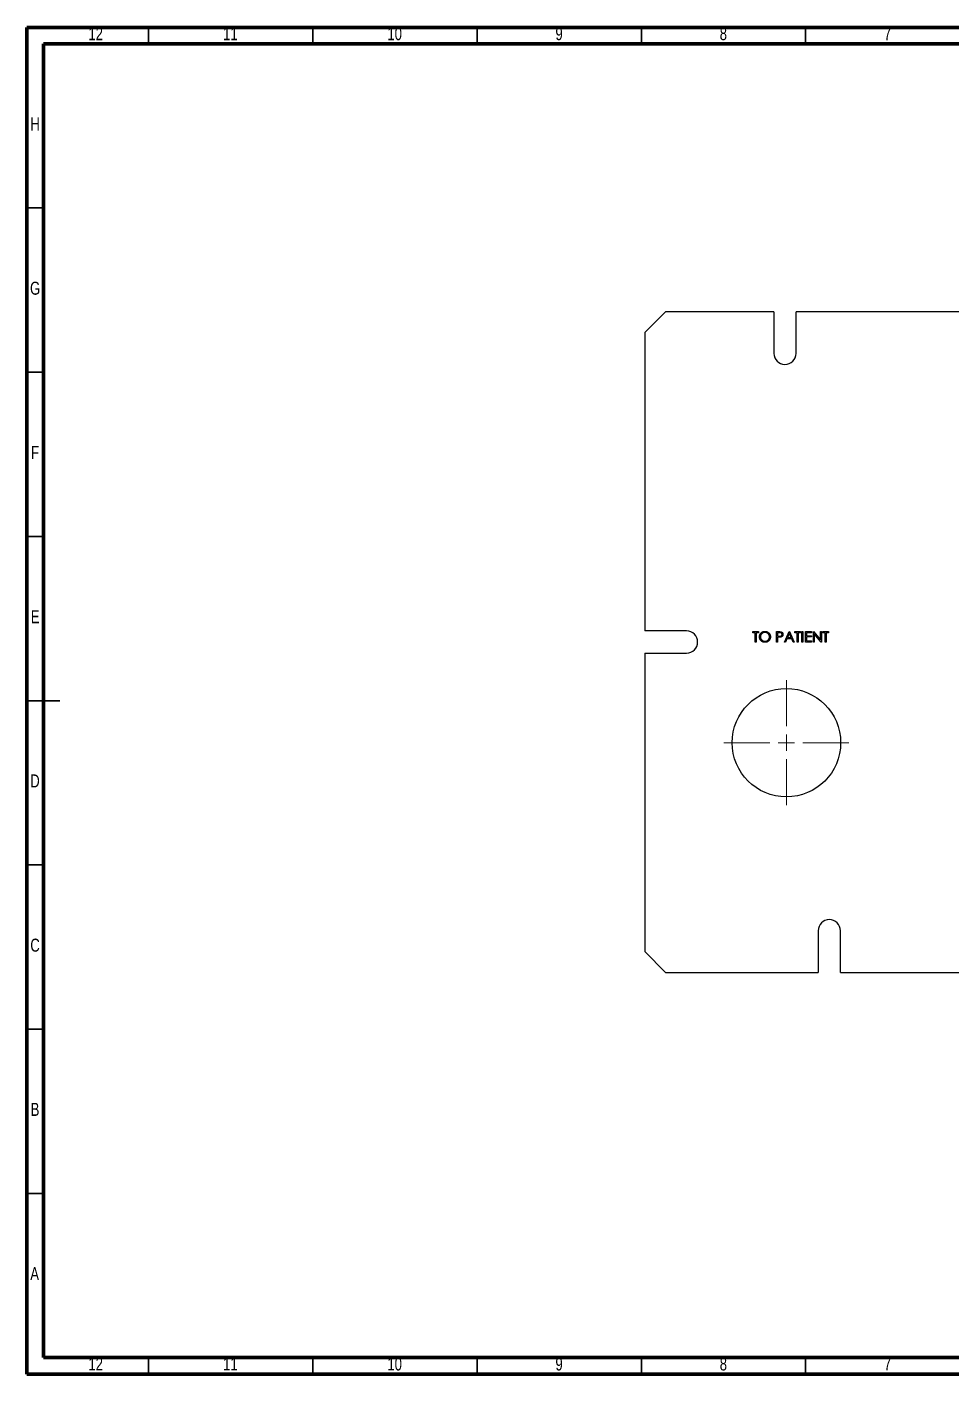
# Model space of a CAD drawing. Header units: millimetres. Extents: x 15 to 589, y 5 to 415.
# Drawn here: x 15 to 296.3, y 5 to 415.1 of the extents above; entities that cross this region are included whole.
import ezdxf

# ---------------------------------------------------------------- set-up
doc = ezdxf.new("R2010")
doc.units = ezdxf.units.MM
doc.styles.add('SLDTEXTSTYLE1', font='TXT', dxfattribs={"width": 0.75})

# ---------------------------------------------------------------- blocks, each defined once
blk = doc.blocks.new('SW_CENTERMARKSYMBOL_1')
at = {"color": 0, "linetype": 'Continuous', "lineweight": 18}
for p, q in [((0, 5), (0, 19)), ((-5, 0), (-19, 0)), ((0, 0), (-2.5, 0)), ((0, 0), (0, 2.5)), ((0, 0), (0, -2.5)), ((0, 0), (2.5, 0)), ((5, 0), (19, 0)), ((0, -5), (0, -19))]:
    blk.add_line(p, q, dxfattribs=at)

msp = doc.modelspace()

# ---------------------------------------------------------------- linework, layer by layer
at = {"color": 7, "linetype": 'Continuous', "lineweight": 70}
for p, q in [((15, 5), (15, 415)), ((15, 415), (589, 415)), ((20, 10), (20, 410)), ((20, 410), (584, 410)), ((584, 10), (20, 10)), ((589, 5), (15, 5))]:
    msp.add_line(p, q, dxfattribs=at)
at = {"color": 7, "linetype": 'Continuous', "lineweight": 35}
for p, q in [((52, 410), (52, 415)), ((102, 410), (102, 415)), ((152, 410), (152, 415)), ((202, 410), (202, 415)), ((252, 410), (252, 415)), ((20, 360), (15, 360)), ((20, 310), (15, 310)), ((20, 260), (15, 260)), ((20, 210), (15, 210)), ((15, 210), (25, 210)), ((20, 160), (15, 160)), ((20, 110), (15, 110)), ((20, 60), (15, 60)), ((52, 10), (52, 5)), ((102, 10), (102, 5)), ((152, 10), (152, 5)), ((202, 10), (202, 5)), ((252, 10), (252, 5))]:
    msp.add_line(p, q, dxfattribs=at)
at = {"color": 7, "linetype": 'Continuous', "lineweight": 25}
for p, q in [((209.4, 328.43), (203.05, 322.08)), ((242.32, 328.43), (209.4, 328.43)), ((242.32, 328.43), (242.32, 315.73)), ((249.07, 315.73), (249.07, 328.43)), ((358.2, 328.43), (249.07, 328.43)), ((203.05, 322.08), (203.05, 231.23)), ((215.75, 231.23), (203.05, 231.23)), ((235.95, 231.03), (237.62, 231.03)), ((235.95, 230.7), (235.95, 231.03)), ((236.64, 230.7), (235.95, 230.7)), ((236.64, 227.85), (236.64, 230.7)), ((236.93, 230.7), (236.93, 227.85)), ((237.62, 230.7), (236.93, 230.7)), ((237.62, 231.03), (237.62, 230.7)), ((243.16, 231.03), (243.78, 231.03)), ((243.16, 227.85), (243.16, 231.03)), ((243.44, 230.7), (243.44, 229.64)), ((244.02, 230.7), (243.44, 230.7)), ((245.52, 227.85), (247.02, 231.03)), ((247.04, 230.41), (246.47, 229.19)), ((247.02, 231.03), (247.06, 231.03)), ((247.6, 229.19), (247.04, 230.41)), ((247.06, 231.03), (248.53, 227.85)), ((248.73, 231.03), (250.4, 231.03)), ((248.73, 230.7), (248.73, 231.03)), ((249.42, 230.7), (248.73, 230.7)), ((249.42, 227.85), (249.42, 230.7)), ((249.71, 230.7), (249.71, 227.85)), ((250.4, 230.7), (249.71, 230.7)), ((250.4, 231.03), (250.4, 230.7)), ((250.89, 231.03), (251.17, 231.03)), ((250.89, 227.85), (250.89, 231.03)), ((251.17, 231.03), (251.17, 227.85)), ((251.99, 231.03), (253.78, 231.03)), ((251.99, 227.85), (251.99, 231.03)), ((252.27, 230.7), (252.27, 229.72)), ((253.78, 230.7), (252.27, 230.7)), ((252.27, 229.72), (253.78, 229.72)), ((253.78, 231.03), (253.78, 230.7)), ((253.78, 229.72), (253.78, 229.4)), ((254.35, 231.03), (254.41, 231.03)), ((254.35, 227.85), (254.35, 231.03)), ((254.41, 231.03), (256.51, 228.53)), ((256.73, 227.85), (254.63, 230.34)), ((254.63, 230.34), (254.63, 227.85)), ((256.51, 231.03), (256.79, 231.03)), ((256.51, 228.53), (256.51, 231.03)), ((256.79, 231.03), (256.79, 227.85)), ((257.24, 231.03), (258.91, 231.03)), ((257.24, 230.7), (257.24, 231.03)), ((257.93, 230.7), (257.24, 230.7)), ((257.93, 227.85), (257.93, 230.7)), ((258.22, 230.7), (258.22, 227.85)), ((258.91, 230.7), (258.22, 230.7)), ((258.91, 231.03), (258.91, 230.7)), ((236.93, 227.85), (236.64, 227.85)), ((243.44, 227.85), (243.16, 227.85)), ((243.44, 229.64), (244, 229.63)), ((243.44, 229.32), (243.44, 227.85)), ((243.67, 229.32), (243.44, 229.32)), ((245.83, 227.85), (245.52, 227.85)), ((246.31, 228.87), (245.83, 227.85)), ((247.75, 228.87), (246.31, 228.87)), ((246.47, 229.19), (247.6, 229.19)), ((248.22, 227.85), (247.75, 228.87)), ((248.53, 227.85), (248.22, 227.85)), ((249.71, 227.85), (249.42, 227.85)), ((251.17, 227.85), (250.89, 227.85)), ((253.78, 227.85), (251.99, 227.85)), ((252.27, 229.4), (252.27, 228.18)), ((253.78, 229.4), (252.27, 229.4)), ((252.27, 228.18), (253.78, 228.18)), ((253.78, 228.18), (253.78, 227.85)), ((254.63, 227.85), (254.35, 227.85)), ((256.79, 227.85), (256.73, 227.85)), ((258.22, 227.85), (257.93, 227.85)), ((203.05, 224.47), (203.05, 133.62)), ((203.05, 224.47), (215.75, 224.47)), ((255.81, 139.97), (255.81, 127.27)), ((262.57, 127.27), (262.57, 139.97)), ((203.05, 133.62), (209.4, 127.27)), ((209.4, 127.27), (255.81, 127.27)), ((262.57, 127.27), (344.71, 127.27))]:
    msp.add_line(p, q, dxfattribs=at)
msp.add_circle((246.15, 197.21), 16.5, dxfattribs=at)
for centre, start, end in [((245.69, 315.73), 180, 0), ((215.75, 227.85), 270, 90), ((259.19, 139.97), 0, 180)]:
    msp.add_arc(centre, 3.38, start, end, dxfattribs=at)
for points, knots in [([(237.95, 229.42), (237.95, 229.46), (237.95, 229.54), (237.96, 229.65), (237.98, 229.76), (238, 229.87), (238.03, 229.97), (238.07, 230.07), (238.11, 230.18), (238.17, 230.27), (238.22, 230.37), (238.29, 230.46), (238.35, 230.54), (238.43, 230.62), (238.5, 230.7), (238.59, 230.77), (238.68, 230.83), (238.77, 230.89), (238.86, 230.94), (238.96, 230.98), (239.06, 231.02), (239.17, 231.05), (239.27, 231.08), (239.38, 231.09), (239.48, 231.11), (239.56, 231.11), (239.59, 231.11)], [0, 0, 0, 0, 0.043209, 0.085873, 0.12812, 0.170152, 0.211918, 0.253753, 0.296006, 0.338443, 0.381015, 0.42282, 0.464089, 0.505126, 0.545975, 0.586985, 0.628339, 0.670084, 0.711992, 0.753039, 0.794049, 0.834886, 0.875498, 0.916547, 0.958004, 1, 1, 1, 1]), ([(239.61, 230.78), (239.58, 230.78), (239.52, 230.78), (239.43, 230.77), (239.34, 230.76), (239.25, 230.74), (239.17, 230.71), (239.08, 230.68), (239, 230.64), (238.92, 230.6), (238.84, 230.55), (238.77, 230.5), (238.7, 230.45), (238.63, 230.39), (238.57, 230.32), (238.51, 230.26), (238.46, 230.19), (238.41, 230.11), (238.37, 230.03), (238.33, 229.95), (238.3, 229.87), (238.28, 229.79), (238.25, 229.7), (238.24, 229.61), (238.23, 229.52), (238.23, 229.46), (238.23, 229.43)], [0, 0, 0, 0, 0.042023, 0.083645, 0.124984, 0.166247, 0.207702, 0.249631, 0.291742, 0.334743, 0.37746, 0.419556, 0.461044, 0.502096, 0.542891, 0.583801, 0.624864, 0.666225, 0.707399, 0.748557, 0.789655, 0.83074, 0.87207, 0.913993, 0.956498, 1, 1, 1, 1]), ([(239.59, 231.11), (239.65, 231.11), (239.77, 231.1), (239.94, 231.08), (240.1, 231.04), (240.26, 230.99), (240.4, 230.92), (240.54, 230.84), (240.68, 230.74), (240.8, 230.63), (240.91, 230.5), (241.01, 230.37), (241.1, 230.23), (241.16, 230.09), (241.22, 229.94), (241.26, 229.78), (241.28, 229.61), (241.28, 229.5), (241.28, 229.44)], [0, 0, 0, 0, 0.06657, 0.130749, 0.193413, 0.254989, 0.316114, 0.377262, 0.439401, 0.502971, 0.566525, 0.628231, 0.689091, 0.749345, 0.81017, 0.87161, 0.934869, 1, 1, 1, 1]), ([(241, 229.44), (241, 229.47), (241, 229.53), (240.99, 229.62), (240.97, 229.71), (240.95, 229.8), (240.93, 229.88), (240.9, 229.96), (240.86, 230.04), (240.82, 230.12), (240.77, 230.19), (240.72, 230.26), (240.66, 230.33), (240.6, 230.39), (240.53, 230.45), (240.46, 230.5), (240.39, 230.55), (240.31, 230.6), (240.22, 230.64), (240.14, 230.68), (240.05, 230.71), (239.97, 230.74), (239.88, 230.76), (239.79, 230.77), (239.7, 230.78), (239.64, 230.78), (239.61, 230.78)], [0, 0, 0, 0, 0.042915, 0.08513, 0.126473, 0.167453, 0.207976, 0.248249, 0.28875, 0.32967, 0.370537, 0.411129, 0.451819, 0.492406, 0.533486, 0.575263, 0.617441, 0.660672, 0.70394, 0.746868, 0.789079, 0.831104, 0.873238, 0.915166, 0.957381, 1, 1, 1, 1]), ([(243.78, 231.03), (243.82, 231.03), (243.9, 231.03), (244.02, 231.02), (244.13, 231.02), (244.22, 231.01), (244.31, 231.01), (244.38, 231), (244.45, 230.99), (244.48, 230.98), (244.5, 230.98)], [0, 0, 0, 0, 0.176956, 0.339055, 0.486318, 0.618781, 0.735619, 0.838742, 0.926457, 1, 1, 1, 1]), ([(244, 229.63), (244.02, 229.63), (244.08, 229.63), (244.15, 229.64), (244.22, 229.64), (244.29, 229.65), (244.35, 229.66), (244.4, 229.67), (244.45, 229.68), (244.5, 229.7), (244.56, 229.72), (244.63, 229.77), (244.69, 229.82), (244.74, 229.88), (244.78, 229.95), (244.8, 230.02), (244.82, 230.09), (244.82, 230.15), (244.82, 230.17)], [0, 0, 0, 0, 0.072538, 0.140034, 0.202496, 0.260575, 0.313228, 0.361583, 0.404878, 0.444127, 0.5164, 0.586507, 0.655085, 0.724384, 0.793974, 0.861638, 0.930111, 1, 1, 1, 1]), ([(244.82, 230.17), (244.82, 230.2), (244.82, 230.25), (244.8, 230.32), (244.78, 230.39), (244.74, 230.46), (244.69, 230.52), (244.63, 230.57), (244.57, 230.61), (244.51, 230.64), (244.46, 230.66), (244.41, 230.67), (244.36, 230.68), (244.31, 230.69), (244.24, 230.69), (244.17, 230.7), (244.1, 230.7), (244.05, 230.7), (244.02, 230.7)], [0, 0, 0, 0, 0.070044, 0.139238, 0.208197, 0.279173, 0.349987, 0.418354, 0.48761, 0.557411, 0.59533, 0.637964, 0.685913, 0.738185, 0.796103, 0.858517, 0.926658, 1, 1, 1, 1]), ([(245.11, 230.17), (245.11, 230.15), (245.11, 230.1), (245.1, 230.02), (245.09, 229.95), (245.07, 229.88), (245.04, 229.82), (245.02, 229.76), (244.98, 229.7), (244.94, 229.65), (244.9, 229.6), (244.85, 229.55), (244.8, 229.51), (244.74, 229.47), (244.68, 229.44), (244.62, 229.41), (244.55, 229.39), (244.5, 229.37), (244.48, 229.37)], [0, 0, 0, 0, 0.070119, 0.137192, 0.202016, 0.264631, 0.326117, 0.38601, 0.445812, 0.505298, 0.564633, 0.624283, 0.683902, 0.743953, 0.805388, 0.868388, 0.933084, 1, 1, 1, 1]), ([(244.5, 230.98), (244.52, 230.97), (244.57, 230.96), (244.63, 230.94), (244.69, 230.91), (244.75, 230.88), (244.8, 230.84), (244.85, 230.8), (244.9, 230.75), (244.94, 230.7), (244.98, 230.65), (245.01, 230.59), (245.04, 230.53), (245.07, 230.46), (245.09, 230.4), (245.1, 230.33), (245.11, 230.25), (245.11, 230.2), (245.11, 230.17)], [0, 0, 0, 0, 0.062481, 0.12349, 0.183411, 0.243153, 0.302127, 0.36171, 0.421842, 0.482932, 0.544552, 0.605681, 0.66768, 0.729984, 0.794551, 0.860346, 0.928907, 1, 1, 1, 1]), ([(239.62, 227.77), (239.56, 227.77), (239.45, 227.77), (239.28, 227.8), (239.12, 227.83), (238.97, 227.89), (238.82, 227.96), (238.68, 228.04), (238.55, 228.14), (238.43, 228.25), (238.32, 228.37), (238.22, 228.51), (238.13, 228.64), (238.06, 228.79), (238.01, 228.94), (237.97, 229.09), (237.95, 229.26), (237.95, 229.37), (237.95, 229.42)], [0, 0, 0, 0, 0.065819, 0.129747, 0.192072, 0.253459, 0.31457, 0.37628, 0.439026, 0.503267, 0.567493, 0.629705, 0.691, 0.751452, 0.812004, 0.87315, 0.935635, 1, 1, 1, 1]), ([(238.23, 229.43), (238.23, 229.38), (238.23, 229.29), (238.25, 229.16), (238.28, 229.03), (238.33, 228.91), (238.39, 228.79), (238.46, 228.68), (238.54, 228.58), (238.63, 228.48), (238.74, 228.39), (238.85, 228.31), (238.96, 228.24), (239.08, 228.19), (239.2, 228.15), (239.33, 228.12), (239.47, 228.1), (239.56, 228.1), (239.61, 228.09)], [0, 0, 0, 0, 0.064504, 0.126899, 0.187747, 0.24815, 0.308586, 0.369583, 0.431827, 0.49618, 0.560668, 0.623504, 0.68526, 0.746537, 0.808327, 0.870486, 0.934317, 1, 1, 1, 1]), ([(239.61, 228.09), (239.64, 228.1), (239.7, 228.1), (239.79, 228.1), (239.89, 228.12), (239.97, 228.14), (240.06, 228.16), (240.15, 228.19), (240.23, 228.23), (240.31, 228.27), (240.39, 228.32), (240.47, 228.37), (240.54, 228.42), (240.6, 228.48), (240.66, 228.54), (240.72, 228.61), (240.77, 228.68), (240.82, 228.76), (240.86, 228.83), (240.9, 228.91), (240.93, 229), (240.95, 229.08), (240.97, 229.17), (240.99, 229.26), (241, 229.35), (241, 229.41), (241, 229.44)], [0, 0, 0, 0, 0.043633, 0.086538, 0.129177, 0.171436, 0.213416, 0.255266, 0.297369, 0.339941, 0.382347, 0.423953, 0.464871, 0.505572, 0.546003, 0.586568, 0.627065, 0.668271, 0.709549, 0.750428, 0.791096, 0.832027, 0.873136, 0.914611, 0.956956, 1, 1, 1, 1]), ([(241.28, 229.44), (241.28, 229.38), (241.28, 229.27), (241.26, 229.1), (241.22, 228.95), (241.17, 228.79), (241.1, 228.65), (241.01, 228.51), (240.91, 228.38), (240.8, 228.25), (240.68, 228.14), (240.55, 228.04), (240.41, 227.96), (240.26, 227.89), (240.11, 227.83), (239.95, 227.8), (239.79, 227.77), (239.68, 227.77), (239.62, 227.77)], [0, 0, 0, 0, 0.065227, 0.128569, 0.19032, 0.251378, 0.312388, 0.373789, 0.436431, 0.500567, 0.564687, 0.627136, 0.688455, 0.749246, 0.810155, 0.871671, 0.934773, 1, 1, 1, 1]), ([(244.48, 229.37), (244.46, 229.36), (244.41, 229.35), (244.34, 229.34), (244.26, 229.34), (244.16, 229.33), (244.06, 229.32), (243.94, 229.32), (243.81, 229.32), (243.72, 229.32), (243.67, 229.32)], [0, 0, 0, 0, 0.075173, 0.164746, 0.268017, 0.385912, 0.517789, 0.663691, 0.824413, 1, 1, 1, 1])]:
    msp.add_open_spline(points, degree=3, knots=knots, dxfattribs=at)

# ---------------------------------------------------------------- block references
at = {"color": 7, "linetype": 'Continuous', "lineweight": 0}
msp.add_blockref('SW_CENTERMARKSYMBOL_1', (246.15, 197.21), dxfattribs=at)

# ---------------------------------------------------------------- texts
at = {"color": 7, "linetype": 'Continuous', "lineweight": 0, "attachment_point": 2, "style": 'SLDTEXTSTYLE1'}
for s, insert, char_height in [('12', (35.92, 415.06), 3.969), ('11', (76.92, 415.06), 3.969), ('10', (126.92, 415.06), 3.969), ('9', (176.96, 415.06), 3.97), ('8', (226.96, 415.06), 3.97), ('7', (276.96, 415.06), 3.97), ('H', (17.49, 387.56), 3.97), ('G', (17.49, 337.56), 3.97), ('F', (17.46, 287.56), 3.97), ('E', (17.51, 237.56), 3.97), ('D', (17.45, 187.56), 3.97), ('C', (17.46, 137.56), 3.97), ('B', (17.47, 87.56), 3.97), ('A', (17.34, 37.56), 3.97), ('12', (35.92, 10.06), 3.969), ('11', (76.92, 10.06), 3.969), ('10', (126.92, 10.06), 3.969), ('9', (176.96, 10.06), 3.97), ('8', (226.96, 10.06), 3.97), ('7', (276.96, 10.06), 3.97)]:
    msp.add_mtext(s, dxfattribs=dict(at, insert=insert, char_height=char_height))

doc.saveas('drawing.dxf')
